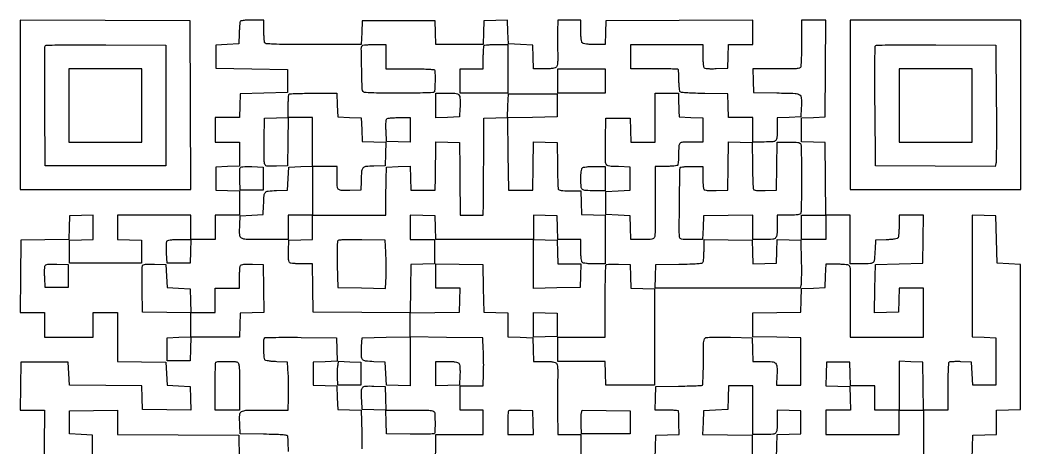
# Model space of a CAD drawing. Extents: x 156 to 936, y 100 to 969.
# Drawn here: x 156 to 936, y 636 to 969 of the extents above; entities that cross this region are included whole.
import ezdxf

# ---------------------------------------------------------------- set-up
doc = ezdxf.new("R2010")
doc.units = 0

msp = doc.modelspace()

# ---------------------------------------------------------------- linework, layer by layer
for points in [[(650.925929, 627.074071), (651.212964, 636.287036), (651.5, 645.5), (660.598013, 645.785515), (669.696026, 646.071029), (669.493394, 654.785515, 0.001366), (669.405205, 658.17911, 0.00201), (669.30758, 661.160432, 0.000931), (669.209468, 663.69987, 0.037765), (669.145381, 664.25, 0.329356), (668.818406, 664.550359, 0.006292), (666.387932, 664.779688, 0.012599), (663.437658, 664.945954, 0.007775), (659.962474, 665), (650.924948, 665), (651.212474, 674.25), (651.5, 683.5), (669, 683.742084, 0.00197), (675.779343, 683.862581, 0.003018), (681.653125, 684.025607, 0.001043), (686.718772, 684.207389, 0.08217), (687.5, 684.36732, 0.291259), (687.944969, 684.967386, 0.004339), (688.230962, 689.534053, 0.009251), (688.436076, 695.331753, 0.004215), (688.5, 702.913969, -0.001881), (688.543023, 714.347256, -0.024817), (688.784361, 718.565558, -0.08248), (689.360097, 720.634876, -0.226651), (690.5, 721.573909, -0.055697), (691.9099, 721.761141, -0.002407), (696.90625, 721.840752, -0.004079), (702.841839, 721.858324, -0.002894), (709.5, 721.785177), (726.5, 721.5), (726.787526, 712.25), (727.075052, 703), (735.415081, 703, -0.019903), (742.125125, 702.732789, -0.181612), (744.726631, 701.511512, -0.184882), (745.856005, 698.891162, -0.020757), (745.854679, 692.289244), (745.529607, 684.5), (755.014803, 684.5), (764.5, 684.5), (764.5, 703), (764.5, 721.5), (745.75, 721.772065), (727, 722.044131), (727, 731.5), (727, 740.955869), (745.75, 741.227935), (764.5, 741.5), (764.787036, 750.712964), (765.074071, 759.925929), (774.287036, 760.212964), (783.5, 760.5), (783.787526, 769.75), (784.075052, 779), (792.287526, 778.984687, -0.00935), (795.528724, 778.918025, -0.012388), (798.473433, 778.72919, -0.009786), (800.9046, 778.464648, -0.109735), (801.813523, 778.136411, -0.187083), (802.427377, 777.304599, -0.036226), (802.793234, 775.437012, -0.025722), (802.989874, 772.616033, -0.008179), (802.99747, 768.401724, 0.002366), (802.951722, 763.74442, 0.000698), (802.92536, 756.607069, 0.000701), (802.918172, 748.581411, 0.000754), (802.933947, 740.75), (803, 722), (831.5, 722), (860, 722), (860, 741), (860, 760), (850.537526, 760), (841.075052, 760), (840.787526, 750.75), (840.5, 741.5), (831.227796, 741.21218), (821.955591, 740.924361), (822.227796, 759.71218), (822.5, 778.5), (841, 779), (859.5, 779.5), (859.772065, 798.25), (860.044131, 817), (850.522065, 817), (841, 817), (840.984687, 808.75, -0.008579), (840.922928, 805.502124, -0.011582), (840.748704, 802.569165, -0.008725), (840.505619, 800.145071, -0.112667), (840.202843, 799.293967, -0.192561), (839.466763, 798.763838, -0.02067), (837.36687, 798.333008, -0.020911), (834.539342, 797.994333, -0.010674), (830.968156, 797.793967), (822.5, 797.5), (822.245668, 790.5, -0.009074), (821.810854, 782.52461, -0.165509), (820.832254, 780.214245, -0.199016), (818.706186, 779.189349, -0.014075), (811.980948, 779), (803, 779), (803, 798), (803, 817), (793.515573, 817), (784.031147, 817), (783.765573, 845.25), (783.5, 873.5), (774.25, 873.787526), (765, 874.075052), (765, 883.5), (765, 892.924948), (774.25, 893.212474), (783.5, 893.5), (783.762025, 931.25), (784.02405, 969), (774.512025, 969), (765, 969), (764.984687, 951.25, -0.004447), (764.917379, 944.351248, -0.006634), (764.724851, 938.321195, -0.003171), (764.461726, 933.219143, -0.127452), (764.12164, 932.162577, -0.18441), (763.277935, 931.532918, -0.039647), (761.456721, 931.169131, -0.026717), (758.663692, 930.988785, -0.00795), (754.386953, 931.009484, 0.002541), (750.313859, 931.073262, 0.001441), (745.382332, 931.1112, 0.001439), (740.412753, 931.120804, 0.002372), (736.212474, 931.096907), (726.924948, 931), (727.212474, 921.75), (727.5, 912.5), (745.736597, 912.227493, -0.004357), (759.967537, 911.890775, -0.130715), (763.373752, 910.865677, -0.250509), (764.826198, 908.37304, -0.019946), (764.800912, 900.479083), (764.5, 893.5), (755.25, 893.212474), (746, 892.924948), (746, 885.044262, -0.011491), (745.828717, 877.592092, -0.175559), (744.856224, 875.249844, -0.19511), (742.649006, 874.199102, -0.014732), (735.893011, 874), (727, 874), (727, 883.5), (727, 893), (717.537526, 893), (708.075052, 893), (707.787526, 902.25), (707.5, 911.5), (689.526014, 911.773986, -0.004695), (682.233048, 911.953667, -0.008573), (676.288094, 912.258131, -0.004484), (671.478146, 912.630605, -0.176591), (670.526014, 913.07401, -0.154699), (670.120682, 913.855586, -0.013159), (669.78949, 916.121377, -0.016445), (669.549785, 918.903703, -0.011983), (669.459483, 922.007207, 0.006822), (669.401821, 925.07934, 0.010178), (669.260117, 927.76239, 0.005587), (669.070995, 930.000627, 0.174213), (668.837688, 930.495645, 0.189524), (668.296296, 930.731461, 0.001282), (663.102, 930.906173, 0.004765), (657.119315, 931.034987, 0.002999), (650.128205, 931.076923), (632, 931.076923), (632, 940.538462), (632, 950), (660, 950), (688, 950), (688.015313, 941.75, 0.009158), (688.080961, 938.496014, 0.01219), (688.266784, 935.544105, 0.009524), (688.526866, 933.10652, 0.110447), (688.849883, 932.208654, 0.190691), (689.675579, 931.608404, 0.03736), (691.518036, 931.278743, 0.025891), (694.325344, 931.136581, 0.007874), (698.58457, 931.208654), (707.5, 931.5), (707.787526, 940.75), (708.075052, 950), (717.537526, 950), (727, 950), (727, 959.50819), (727, 969.016379), (669.75, 968.75819), (612.5, 968.5), (612.212474, 959.25), (611.924948, 950), (603.662474, 950, -0.011159), (600.152513, 950.078344, -0.02038), (597.298731, 950.322617, -0.021131), (595.138013, 950.689961, -0.144682), (594.2, 951.2, -0.144849), (593.689458, 952.139671, -0.021091), (593.322289, 954.306878, -0.020332), (593.07823, 957.171507, -0.011084), (593, 960.7), (593, 969), (584, 969), (575, 969), (574.874114, 960.25, 0.00318), (574.842131, 956.264977, 0.001862), (574.851957, 951.492533, 0.001862), (574.89735, 946.717686, 0.003165), (574.975462, 942.72458, -0.00977), (575.000288, 938.814653, -0.020936), (574.834299, 935.802749, -0.024523), (574.508902, 933.589189, -0.125079), (573.978903, 932.47458, -0.138222), (572.962049, 931.773872, -0.04395), (571.158273, 931.330886, -0.02907), (568.461633, 931.074326, -0.009183), (564.415081, 931), (556.075052, 931), (555.787526, 940.25), (555.5, 949.5), (546, 950), (536.5, 950.5), (536.211984, 959.787023), (535.923969, 969.074046), (526.711984, 968.787023), (517.5, 968.5), (517.212474, 959.25), (516.924948, 950), (498.5, 950), (480.075052, 950), (479.787526, 959.25), (479.5, 968.5), (451, 968.5), (422.5, 968.5), (422.212474, 959.25), (421.924948, 950), (384.569463, 950, -0.001055), (362.90891, 950.045696, -0.009356), (353.362355, 950.264648, -0.013167), (347.84739, 950.640105, -0.284872), (346.606989, 951.581787, -0.06844), (346.368926, 952.599719, -0.007317), (346.178303, 955.0249, -0.008902), (346.044385, 957.933927, -0.00705), (346, 961.081787), (346, 969), (336.968615, 969, 0.008016), (332.790152, 968.933009, 0.024764), (329.976619, 968.702973, 0.032567), (328.124042, 968.334747, 0.245965), (327.488341, 967.75, 0.062379), (327.299299, 966.905307, 0.004511), (327.092081, 964.517187, 0.006263), (326.905777, 961.655284, 0.004694), (326.769726, 958.5), (326.5, 950.5), (317.5, 950), (308.5, 949.5), (308.5, 940.5), (308.5, 931.5), (336.5, 931), (364.5, 930.5), (364.5, 921.5), (364.5, 912.5), (346, 912), (327.5, 911.5), (327.212474, 902.25), (326.924948, 893), (317.462474, 893), (308, 893), (308, 883.5), (308, 874), (317.5, 874), (327, 874), (327, 864.537526), (327, 855.075052), (317.75, 854.787526), (308.5, 854.5), (308.5, 845.5), (308.5, 836.5), (317.75, 836.212474), (327, 835.924948), (327, 826.462474), (327, 817), (317.5, 817), (308, 817), (308, 807.5), (308, 798), (298.5, 798), (289, 798), (289, 807.5), (289, 817), (260.5, 817), (232, 817), (232, 807.537526), (232, 798.075052), (241.25, 797.787526), (250.5, 797.5), (250.5, 788.5), (250.5, 779.5), (222.5, 779.5), (194.5, 779.5), (194.5, 788.5), (194.5, 797.5), (203.75, 797.787526), (213, 798.075052), (213, 807.575052), (213, 817.075052), (203.75, 816.787526), (194.5, 816.5), (194.212764, 807.271928), (193.925529, 798.043857), (175.212764, 797.771928), (156.5, 797.5), (156.234427, 769.25), (155.968853, 741), (165.484427, 741), (175, 741), (175, 731.5), (175, 722), (194, 722), (213, 722), (213, 731.5), (213, 741), (222.5, 741), (232, 741), (232, 722.022065), (232, 703.044131), (250.75, 702.772065), (269.5, 702.5), (270, 693.5), (270.5, 684.5), (279.5, 684), (288.5, 683.5), (288.78782, 674.227796), (289.075639, 664.955591), (270.28782, 665.227796), (251.5, 665.5), (251.212679, 674.73449), (250.925359, 683.96898), (222.712679, 684.23449), (194.5, 684.5), (194, 693.5), (193.5, 702.5), (175, 702.5), (156.5, 702.5), (156.227935, 683.75), (155.955869, 665), (165.493508, 665), (175.031147, 665), (174.765573, 636.75), (174.5, 608.5)], [(479.841272, 630.679234, 0.01072), (480, 638.081787), (480, 646), (498.5, 646), (517, 646), (517, 655.5), (517, 665), (508, 665), (499, 665), (499, 674.5), (499, 684), (507.93138, 684), (516.86276, 684), (517.18138, 693.511208, 0.006743), (517.267616, 697.822257, 0.004047), (517.25953, 702.942394, 0.004052), (517.168963, 708.036597, 0.007047), (517, 712.261208), (516.5, 721.5), (488.25, 721.765573), (460, 722.031147), (460, 702.978047), (460, 683.924948), (450.75, 684.212474), (441.5, 684.5), (441, 693.5), (440.5, 702.5), (431.759315, 702.788797, -0.017722), (425.222155, 703.237089, -0.198326), (422.97509, 704.45151, -0.170867), (422.062458, 706.988791, -0.012477), (422.199088, 714.520917), (422.5, 721.5), (441.25, 721.772065), (460, 722.044131), (460, 731.51004), (460, 740.97595), (422.25, 741.237975), (384.5, 741.5), (384.227935, 760.25), (383.955869, 779), (375.727935, 779.015313, -0.009194), (372.482278, 779.081043, -0.012228), (369.537108, 779.267102, -0.009573), (367.105189, 779.527555, -0.110318), (366.206902, 779.850966, -0.187221), (365.610638, 780.659703, -0.039341), (365.278749, 782.4185, -0.027159), (365.135766, 785.085459, -0.008519), (365.206902, 789.085653), (365.5, 797.5), (374.75, 797.787526), (384, 798.075052), (384, 807.537526), (384, 817), (374.5, 817), (365, 817), (365, 807.5), (365, 798), (346.519052, 798, -0.004239), (332.063884, 798.122541, -0.13093), (328.637957, 799.097794, -0.25447), (327.172345, 801.572324, -0.019865), (327.199088, 809.520917), (327.5, 816.5), (336.5, 817), (345.5, 817.5), (345.754332, 824.5, -0.009206), (346.18527, 832.366323, -0.159803), (347.149036, 834.710509, -0.195196), (349.253839, 835.801646, -0.014923), (355.759315, 836.211203), (364.5, 836.5), (365, 845.5), (365.5, 854.5), (374.75, 854.787526), (384, 855.075052), (384, 874.037526), (384, 893), (374.522065, 893), (365.044131, 893), (364.772065, 874.25), (364.5, 855.5), (355.778718, 855.211486, -0.004505), (350.265894, 855.078822, -0.057031), (348.202863, 855.283497, -0.170684), (347.151621, 855.929372, -0.113636), (346.523647, 857.211486, -0.050753), (346.322313, 858.77914, -0.00287), (346.221585, 863.674624, -0.004378), (346.186102, 869.512903, -0.003195), (346.244929, 876), (346.5, 892.5), (355.75, 892.787526), (365, 893.075052), (365, 901.870859, -0.007069), (365.048335, 905.289663, -0.010516), (365.195833, 908.278732, -0.005912), (365.400837, 910.768224, -0.174595), (365.666667, 911.333333, -0.18811), (366.28175, 911.603249, -0.001627), (371.511893, 911.804167, -0.005378), (377.567876, 911.951878, -0.003407), (384.629141, 912), (402.924948, 912), (403.212474, 902.75), (403.5, 893.5), (412.712964, 893.212964), (421.925929, 892.925929), (422.212964, 883.712964), (422.5, 874.5), (431.787023, 874.211984), (441.074046, 873.923969), (440.787023, 864.711984), (440.5, 855.5), (431.759315, 855.211203, 0.014923), (425.253839, 854.801646, 0.195196), (423.149036, 853.710509, 0.159803), (422.18527, 851.366323, 0.009206), (421.754332, 843.5), (421.5, 836.5), (413.085653, 836.206902, -0.014037), (406.832223, 836.164708, -0.144647), (404.399287, 836.94036, -0.216518), (403.275426, 838.779962, -0.03655), (403.068925, 843, 0.003257), (403.104177, 844.996171, 0.002182), (403.119659, 847.279688, 0.002197), (403.115285, 849.492173, 0.00433), (403.088861, 851.25), (403, 855), (393.5, 855), (384, 855), (384, 836), (384, 817), (412.5, 817), (441, 817), (441.050092, 826.25, -0.001257), (441.083617, 830.478044, -0.000722), (441.144193, 835.573437, -0.000722), (441.219838, 840.692564, -0.001205), (441.300092, 845), (441.5, 854.5), (450.711984, 854.787023), (459.923969, 855.074046), (460.211984, 845.787023), (460.5, 836.5), (470, 836.5), (479.5, 836.5), (479.670976, 846, 0.000734), (479.742215, 850.310027, 0.000438), (479.814941, 855.437586, 0.000439), (479.878422, 860.54497, 0.000761), (479.920976, 864.787526), (480, 874.075052), (489.25, 873.787526), (498.5, 873.5), (498.635579, 854, 0.000243), (498.695882, 845.89259, 0.000232), (498.764943, 837.657812, 0.000229), (498.832643, 830.384642, 0.000827), (498.885579, 825.75), (499, 817), (508, 817), (517, 817), (517.071905, 825.75, 0.00034), (517.110108, 830.818821, 0.000058), (517.175003, 840.448437, 0.000064), (517.248447, 851.755624, 0.000057), (517.321905, 863.5), (517.5, 892.5), (526.712964, 892.787036), (535.925929, 893.074071), (536.212964, 902.287036), (536.5, 911.5), (555.5, 911.5), (574.5, 911.5), (574.5, 902.5), (574.5, 893.5), (555.234463, 893.228353), (535.968927, 892.956706), (536.234463, 864.728353), (536.5, 836.5), (546, 836.5), (555.5, 836.5), (555.772202, 855.287232), (556.044404, 874.074464), (565.272202, 873.787232), (574.5, 873.5), (574.713981, 856.065056, 0.002611), (574.832549, 849.288609, 0.003897), (575.013341, 843.365328, 0.001701), (575.224165, 838.313702, 0.080497), (575.432596, 837.315056, 0.22778), (576.090953, 836.693727, 0.040882), (577.781412, 836.303559, 0.027872), (580.414241, 836.067597, 0.008414), (584.431089, 836), (592.924948, 836), (593.212474, 826.75), (593.5, 817.5), (602.75, 817.212474), (612, 816.924948), (612, 797.962474), (612, 779), (603.7, 779, -0.011084), (600.171507, 779.07823, -0.020332), (597.306878, 779.322289, -0.021091), (595.139671, 779.689458, -0.144849), (594.2, 780.2, -0.144849), (593.689458, 781.139671, -0.021091), (593.322289, 783.306878, -0.020332), (593.07823, 786.171507, -0.011084), (593, 789.7), (593, 798), (584.037526, 798), (575.075052, 798), (574.787526, 807.25), (574.5, 816.5), (565.25, 816.787526), (556, 817.075052), (556, 807.575052), (556, 798.075052), (565.25, 797.787526), (574.5, 797.5), (574.787526, 788.25), (575.075052, 779), (584.075052, 779), (593.075052, 779), (592.787526, 769.75), (592.5, 760.5), (574.25, 760.227441), (556, 759.954883), (556, 778.977441), (556, 798), (518.037526, 798), (480.075052, 798), (479.787526, 807.25), (479.5, 816.5), (469.75, 816.786212), (460, 817.072424), (460, 807.536212), (460, 798), (469.5, 798), (479, 798), (479, 788.537526), (479, 779.075052), (469.75, 778.787526), (460.5, 778.5), (460.227855, 759.72833), (459.95571, 740.956659), (479.227855, 741.22833), (498.5, 741.5), (498.787526, 750.75), (499.075052, 760), (489.537526, 760), (480, 760), (480, 769.498329), (480, 778.996657), (498.25, 778.748329), (516.5, 778.5), (517, 760), (517.5, 741.5), (526.75, 741.212474), (536, 740.924948), (536, 731.498686), (536, 722.072424), (545.75, 721.786212), (555.5, 721.5), (555.787526, 712.25), (556.075052, 703), (564.415081, 703, -0.009183), (568.461633, 702.925674, -0.02907), (571.158273, 702.669114, -0.04395), (572.962049, 702.226128, -0.138222), (573.978903, 701.52542, -0.125079), (574.508902, 700.410811, -0.024523), (574.834299, 698.197251, -0.020936), (575.000288, 695.185347, -0.00977), (574.975462, 691.27542, 0.00426), (574.895928, 686.696756, 0.001275), (574.851957, 679.716842, 0.001278), (574.8426, 671.88072, 0.001384), (574.874114, 664.25), (575, 646), (584, 646), (593, 646), (593, 636.515573), (593, 627.031147)], [(897.925929, 627.074071), (898.212964, 636.287036), (898.5, 645.5), (907.75, 645.787526), (917, 646.075052), (917, 655.5), (917, 664.924948), (926.25, 665.212474), (935.5, 665.5), (935.5, 722), (935.5, 778.5), (926.5, 779), (917.5, 779.5), (917, 798), (916.5, 816.5), (907.25, 816.787526), (898, 817.075052), (897.934673, 798.287526, 0.000334), (897.912306, 790.324769, 0.000286), (897.899137, 781.934461, 0.000288), (897.89591, 774.307057, 0.000821), (897.905435, 769, -0.000213), (897.921309, 763.726609, -0.000077), (897.939511, 756.234461, -0.000076), (897.956923, 748.030004, -0.000091), (897.970762, 740.287526), (898, 722.075052), (907.25, 721.787526), (916.5, 721.5), (916.5, 703), (916.5, 684.5), (907.5, 684.5), (898.5, 684.5), (898, 693.5), (897.5, 702.5), (889.092979, 702.792979, 0.009965), (885.808838, 702.841934, 0.014292), (882.899759, 702.744134, 0.010057), (880.513427, 702.547291, 0.172425), (879.815278, 702.215278, 0.184345), (879.464602, 701.431704, 0.002682), (879.20156, 696.262247, 0.006947), (879.01005, 690.20032, 0.004478), (878.948685, 683.172298), (878.952773, 665), (869.498452, 665), (860.044131, 665), (859.772065, 683.75), (859.5, 702.5), (850.25, 702.787526), (841, 703.075052), (841, 684.037526), (841, 665), (831.5, 665), (822, 665), (822, 674.5), (822, 684), (812.537526, 684), (803.075052, 684), (802.787526, 693.25), (802.5, 702.5), (793.5, 702.5), (784.5, 702.5), (784.212977, 693.288016), (783.925954, 684.076031), (793.212977, 683.788016), (802.5, 683.5), (802.787526, 674.25), (803.075052, 665), (793.537526, 665), (784, 665), (784, 655.5), (784, 646), (812.5, 646), (841, 646), (841, 655.5), (841, 665), (850.5, 665), (860, 665), (860, 646), (860, 627)], [(365.152206, 632.751272, 0.003741), (364.9721, 638.67261, 0.001575), (364.764363, 643.731608, 0.080729), (364.564, 644.693813, 0.273987), (363.741737, 645.344641, 0.013299), (360.137342, 645.735789, 0.013309), (354.68811, 646.035164, 0.003339), (345.790101, 646.227286), (327.5, 646.5), (327.199088, 653.479083, -0.019796), (327.171254, 661.427442, -0.254126), (328.633298, 663.901136, -0.1313), (332.050976, 664.877139, -0.004266), (346.450432, 665), (364.86276, 665), (365.18138, 674.25, 0.007), (365.267784, 678.478127, 0.004027), (365.25953, 683.573437, 0.004022), (365.168824, 688.692462, 0.006705), (365, 693), (364.5, 702.5), (356.031844, 702.793967, -0.010674), (352.460658, 702.994333, -0.020911), (349.63313, 703.333008, -0.02067), (347.533237, 703.763838, -0.192561), (346.797157, 704.293967, -0.133487), (346.174158, 706.302495, -0.007155), (346.032464, 713.03205, -0.00565), (346.06372, 719.888632, -0.194794), (346.682165, 721.348832, -0.194259), (347.327655, 721.623004, -0.000793), (355.261996, 721.752621, -0.003757), (364.314551, 721.81811, -0.002338), (374.932165, 721.765499), (402.5, 721.5), (402.787023, 712.288016), (403.074046, 703.076031), (393.787023, 702.788016), (384.5, 702.5), (384.5, 693.5), (384.5, 684.5), (393.712964, 684.212964), (402.925929, 683.925929), (403.212964, 674.712964), (403.5, 665.5), (412.705707, 665.21306), (421.911414, 664.926121), (422.205707, 647.607119, -0.001862), (422.295306, 640.853442, -0.002713), (422.319809, 634.899039, -0.001344)], [(745.5, 627.5), (745.787036, 636.712964), (746.074071, 645.925929), (755.287036, 646.212964), (764.5, 646.5), (764.5, 655.5), (764.5, 664.5), (755.25, 664.787526), (746, 665.075052), (746, 657.119313, -0.01133), (745.829774, 649.607881, -0.174856), (744.858669, 647.255648, -0.19591), (742.651936, 646.200175, -0.014805), (735.893011, 646), (727, 646), (727, 665), (727, 684), (717.537526, 684), (708.075052, 684), (707.787526, 674.75), (707.5, 665.5), (698, 665), (688.5, 664.5), (688.212762, 655.271723), (687.925523, 646.043446), (707.212762, 645.771723), (726.5, 645.5), (726.5, 636.5), (726.5, 627.5)], [(212.5, 627.5), (212.5, 636.5), (212.5, 645.5), (203.5, 646), (194.5, 646.5), (194.5, 655.5), (194.5, 664.5), (213.25, 664.772065), (232, 665.044131), (232, 655.531857), (232, 646.019583), (279.25, 645.759792), (326.5, 645.5), (326.772714, 627.209899, 0.003339)]]:
    msp.add_lwpolyline(points, format="xyb")
for points in [[(156, 903.007138), (156, 837), (222.50719, 837), (289.014379, 837), (288.75719, 902.75), (288.5, 968.5), (222.25, 968.757138), (156, 969.014276)], [(803, 903), (803, 837), (869.5, 837), (936, 837), (936, 903), (936, 969), (869.5, 969), (803, 969)], [(194, 902.5), (194, 874), (222.5, 874), (251, 874), (251, 902.5), (251, 931), (222.5, 931), (194, 931)], [(612, 921.5), (612, 912), (593.5, 912), (575, 912), (575, 921.5), (575, 931), (593.5, 931), (612, 931)], [(841, 902.5), (841, 874), (869.5, 874), (898, 874), (898, 902.5), (898, 931), (869.5, 931), (841, 931)], [(784, 807.5), (784, 798), (774.5, 798), (765, 798), (765, 807.5), (765, 817), (774.5, 817), (784, 817)], [(574.5, 731.5), (574.5, 722.5), (565.25, 722.212474), (556, 721.924948), (556, 731.5), (556, 741.075052), (565.25, 740.787526), (574.5, 740.5)]]:
    msp.add_lwpolyline(points, close=True)
for points in [[(269.5, 902.5), (269.5, 855.5), (222.5, 855.5), (175.5, 855.5), (175.239372, 901.5, -0.000997), (175.174287, 919.225103, -0.001596), (175.197198, 934.357597, -0.000282), (175.267665, 947.72814, -0.090314), (175.461789, 948.759906, -0.301449), (176.45055, 949.464468, -0.003096), (185.402033, 949.70934, -0.005599), (198.68089, 949.841585, -0.001079), (222.722417, 949.759906), (269.5, 949.5)], [(441, 940.5), (441, 931), (460, 931, -0.002956), (469.443647, 930.944173, -0.013356), (474.951919, 930.731817, -0.013964), (478.491106, 930.401117, -0.349398), (479.131922, 929.75, -0.023036), (479.406053, 925.115784, -0.012544), (479.337265, 919.414747, -0.005444), (479.067704, 913.80781, -0.223236), (478.500625, 912.765313, -0.151579), (477.636932, 912.467098, -0.001114), (469.972089, 912.241942, -0.004063), (461.151493, 912.074218, -0.002578), (450.872445, 912.015313, -0.002168), (437.694204, 912.064884, -0.009166), (429.799652, 912.273587, -0.007877), (424.502152, 912.594563, -0.216055), (423.307607, 913.25, -0.155334), (422.586611, 915.319878, -0.001557), (422.209804, 931.105876, -0.001664), (421.93577, 946.832318, -0.142878), (422.563487, 949.102725, -0.225632), (423.1158, 949.459387, -0.008836), (425.58155, 949.736425, -0.014181), (428.592519, 949.935002, -0.009374), (432.059017, 950), (441, 950)], [(536, 931), (536, 912), (517.5, 912), (499, 912), (499, 921.5), (499, 931), (508, 931), (517, 931), (517, 939.833333, -0.007039), (517.048334, 943.266524, -0.010477), (517.195833, 946.267708, -0.005871), (517.400808, 948.76784, -0.174709), (517.666667, 949.333333, -0.174709), (518.23216, 949.599192, -0.005871), (520.732292, 949.804167, -0.010477), (523.733476, 949.951666, -0.007039), (527.166667, 950), (536, 950)], [(916.777529, 904.5, -0.001169), (916.844214, 887.089041, -0.00181), (916.812248, 872.054912, -0.000538), (916.723164, 858.995066, -0.057675), (916.505999, 857.240125), (915.956939, 854.980251), (869.22847, 855.240125), (822.5, 855.5), (822.239372, 901.5, -0.000997), (822.174287, 919.225103, -0.001596), (822.197198, 934.357597, -0.000282), (822.267665, 947.72814, -0.090314), (822.461789, 948.759906, -0.301449), (823.45055, 949.464468, -0.003096), (832.402033, 949.70934, -0.005599), (845.68089, 949.841585, -0.001079), (869.722417, 949.759906), (916.5, 949.5)], [(498.571905, 909.569529, -0.045152), (498.785429, 908.208916, -0.009995), (498.892684, 905.849772, -0.01031), (498.905907, 903.108614, -0.00977), (498.80731, 900.319529), (498.432704, 893.5), (489.216352, 893.212474), (480, 892.924948), (480, 902.462474), (480, 912), (488.980948, 912, -0.004493), (494.693108, 911.948668, -0.057618), (496.809352, 911.665363, -0.167009), (497.897667, 910.953652, -0.104067)], [(669.137941, 907.25, -0.000312), (669.198893, 905.104951, -0.000191), (669.268279, 902.573438, -0.000191), (669.335097, 900.065661, -0.00034), (669.387941, 898), (669.5, 893.5), (678.75, 893.212474), (688, 892.924948), (688, 883.462474), (688, 874), (679.067388, 874, 0.012772), (672.363179, 873.828715, 0.19003), (670.266596, 872.87562, 0.180892), (669.331718, 870.728377, 0.011373), (669.121359, 863.712984, -0.008028), (669.059177, 861.043144, -0.010899), (668.91187, 858.636778, -0.008024), (668.714093, 856.64523, -0.110077), (668.477123, 855.962984, -0.220355), (667.899253, 855.581532, -0.010874), (665.577255, 855.282877, -0.015892), (662.718594, 855.069834, -0.010652), (659.440983, 855), (651, 855), (650.938571, 845.75, 0.001634), (650.922616, 841.018793, 0.00054), (650.9294, 834.069286, 0.000538), (650.953528, 826.363016, 0.00061), (650.993614, 818.97523, -0.003575), (650.990166, 812.135435, -0.00517), (650.881402, 806.091574, -0.002777), (650.708495, 800.991004, -0.081925), (650.448055, 799.72523, -0.171859), (649.68672, 798.833715, -0.086284), (648.278651, 798.317395, -0.038531), (645.784361, 798.061341, -0.006319), (640.930537, 798), (632.075052, 798), (631.787526, 807.25), (631.5, 816.5), (622, 817), (612.5, 817.5), (612.5, 826.5), (612.5, 835.5), (622, 836), (631.5, 836.5), (631.5, 845.5), (631.5, 854.5), (622.259666, 854.787398, -0.00489), (616.638586, 855.017269, -0.049911), (614.335649, 855.366243, -0.13999), (613.15054, 856.057919, -0.131433), (612.47415, 857.287398, -0.054074), (612.269145, 858.813387, -0.002906), (612.172986, 863.696923, -0.004518), (612.144811, 869.518327, -0.003277), (612.214485, 876), (612.5, 892.5), (622, 892.5), (631.5, 892.5), (631.787526, 883.25), (632.075052, 874), (641.537526, 874), (651, 874), (651, 893), (651, 912), (660, 912), (669, 912)], [(460, 883.462474), (460, 873.924948), (450.75, 874.212474), (441.5, 874.5), (441.205027, 882.411609, -0.006569), (441.129541, 885.539392, -0.008656), (441.147568, 888.392336, -0.006579), (441.235027, 890.7687, -0.079281), (441.423642, 891.661609, -0.228749), (442.106941, 892.304101, -0.041413), (443.854544, 892.698735, -0.027242), (446.620517, 892.933967, -0.007593), (450.968615, 893), (460, 893)], [(726.7261, 856.033473, 0.002617), (726.849525, 849.244387, 0.003904), (727.034876, 843.309211, 0.001709), (727.249818, 838.248239, 0.080308), (727.459747, 837.244302, 0.230735), (728.132566, 836.61643, 0.046619), (729.779803, 836.275393, 0.028627), (732.436735, 836.132465, 0.00737), (736.733647, 836.210829), (745.5, 836.5), (745.772065, 855.25), (746.044131, 874), (754.915076, 874, -0.006755), (759.580732, 873.936965, -0.034601), (762.157648, 873.688316, -0.069982), (763.654681, 873.216846, -0.192203), (764.393011, 872.418213, -0.084899), (764.637697, 871.192355, -0.001269), (764.821697, 863.8585, -0.003401), (764.95607, 855.324475, -0.002236), (765, 845.5, -0.002236), (764.95607, 835.675525, -0.003401), (764.821697, 827.1415, -0.001269), (764.637697, 819.807645, -0.084899), (764.393011, 818.581787, -0.192406), (763.653872, 817.782907, -0.06988), (762.154102, 817.311531, -0.034532), (759.571713, 817.062976, -0.00673), (754.893011, 817), (746, 817), (745.986345, 809.75, -0.010923), (745.798822, 801.848592, -0.167696), (744.807493, 799.351215, -0.201044), (742.553316, 798.223622, -0.016759), (735.883369, 798), (727, 798), (727, 807.521593), (727, 817.043186), (707.75, 816.771593), (688.5, 816.5), (688.212474, 807.25), (687.924948, 798), (678.962474, 798, -0.005272), (673.858763, 798.053817, -0.042433), (671.527351, 798.301652, -0.121167), (670.372849, 798.83376, -0.213063), (669.898276, 799.75, -0.016236), (669.696914, 807.615927, -0.001207), (669.896419, 829.090003, -0.000194), (670.183749, 852.850817, -0.136105), (670.533944, 854.054923, -0.221172), (671.103287, 854.429475, -0.010554), (673.425996, 854.722384, -0.015631), (676.282175, 854.931476, -0.010455), (679.559017, 855), (688, 855), (688.015313, 846.75, 0.009158), (688.080961, 843.496014, 0.01219), (688.266784, 840.544105, 0.009524), (688.526866, 838.10652, 0.110447), (688.849883, 837.208654, 0.190691), (689.675579, 836.608404, 0.03736), (691.518036, 836.278743, 0.025891), (694.325344, 836.136581, 0.007874), (698.58457, 836.208654), (707.5, 836.5), (707.772202, 855.287232), (708.044404, 874.074464), (717.272202, 873.787232), (726.5, 873.5)], [(345.5, 845.5), (345.5, 836.5), (336.5, 836.5), (327.5, 836.5), (327.205027, 844.411609, -0.006757), (327.130652, 847.542211, -0.008847), (327.151984, 850.403842, -0.006825), (327.2445, 852.787219, -0.078651), (327.438673, 853.700781, -0.222283), (328.127059, 854.364206, -0.05328), (329.715903, 854.724548, -0.030281), (332.338027, 854.871594, -0.007113), (336.733647, 854.789171), (345.5, 854.5)], [(612, 845.5), (612, 836), (604.081787, 836, -0.01065), (596.689481, 836.157481, -0.159949), (594.309746, 837.052708, -0.206765), (593.227098, 839.102218, -0.019554), (593, 844.906989, -0.012415), (593.08019, 848.136184, -0.021121), (593.327993, 850.825282, -0.021703), (593.698102, 852.888147, -0.142062), (594.2, 853.8, -0.144849), (595.139671, 854.310542, -0.021091), (597.306878, 854.677711, -0.020332), (600.171507, 854.92177, -0.011084), (603.7, 855), (612, 855)], [(288.787526, 788.75), (288.5, 779.5), (279.5, 779.5), (270.5, 779.5), (270.205027, 787.411609, -0.006569), (270.129541, 790.539392, -0.008656), (270.147568, 793.392336, -0.006579), (270.235027, 795.7687, -0.079281), (270.423642, 796.661609, -0.22904), (271.108114, 797.304492, -0.041271), (272.861635, 797.698947, -0.027152), (275.637843, 797.934049, -0.007548), (280.006141, 798), (289.075052, 798)], [(403.452769, 796.737514, 0.086983), (403.25858, 795.743239, 0.001811), (403.178988, 790.683591, 0.004168), (403.156623, 784.752302, 0.002788), (403.225464, 777.964868), (403.5, 760.5), (422.180868, 760.228189), (440.861736, 759.956378), (441.180868, 769.489397, 0.006729), (441.267294, 773.808865, 0.004046), (441.25938, 778.935987, 0.004051), (441.168932, 784.035103, 0.007057), (441, 788.261208), (440.5, 797.5), (422.227305, 797.772646, 0.00296), (412.887666, 797.856704, 0.014541), (407.616533, 797.719625, 0.018118), (404.318377, 797.417629, 0.27591)], [(726.788016, 788.212977), (727.076031, 778.925954), (736.288016, 779.212977), (745.5, 779.5), (745.788016, 788.787023), (746.076031, 798.074046), (755.288016, 797.787023), (764.5, 797.5), (764.785515, 781, -0.003332), (764.854498, 774.515656, -0.004581), (764.824256, 768.685937, -0.002978), (764.724981, 763.797256, -0.053901), (764.516463, 762.25), (763.961896, 760), (707.443422, 760), (650.924948, 760), (651.212474, 769.25), (651.5, 778.5), (669.439092, 778.746941, 0.003594), (678.020569, 778.926772, 0.012939), (683.486153, 779.222298, 0.012751), (687.180547, 779.613117, 0.222097), (688.17378, 780.246941, 0.111517), (688.487737, 781.124466, 0.009135), (688.740167, 783.561833, 0.011895), (688.920786, 786.512367, 0.008875), (688.984687, 789.772065), (689, 798.044131), (707.75, 797.772065), (726.5, 797.5)], [(193.5, 769.5), (193.5, 760.5), (184.5, 760.5), (175.5, 760.5), (175.205027, 768.411609, -0.006757), (175.130652, 771.542211, -0.008847), (175.151984, 774.403842, -0.006825), (175.2445, 776.787219, -0.078651), (175.438673, 777.700781, -0.222283), (176.127059, 778.364206, -0.05328), (177.715903, 778.724548, -0.030281), (180.338027, 778.871594, -0.007113), (184.733647, 778.789171), (193.5, 778.5)], [(270, 769.5), (270.5, 760.5), (279.5, 760), (288.5, 759.5), (288.787526, 750.25), (289.075052, 741), (298.537526, 741), (308, 741), (308, 750.5), (308, 760), (317.5, 760), (327, 760), (327.015313, 768.25, -0.00917), (327.081041, 771.504112, -0.012203), (327.267102, 774.45641, -0.00954), (327.527533, 776.894283, -0.110402), (327.850966, 777.793098, -0.187221), (328.659703, 778.389362, -0.039341), (330.4185, 778.721251, -0.027159), (333.085459, 778.864234, -0.008519), (337.085653, 778.793098), (345.5, 778.5), (345.771926, 759.787816), (346.043852, 741.075632), (336.771926, 740.787816), (327.5, 740.5), (327.212474, 731.25), (326.924948, 722), (308, 722), (289.075052, 722), (288.787526, 712.75), (288.5, 703.5), (279.5, 703.5), (270.5, 703.5), (270.5, 712.5), (270.5, 721.5), (279.75, 721.787526), (289, 722.075052), (289, 731.515461), (289, 740.955869), (270.25, 741.227935), (251.5, 741.5), (251.225464, 758.964868, -0.002823), (251.157086, 765.753462, -0.004215), (251.180851, 771.688445, -0.00185), (251.262501, 776.748662, -0.086861), (251.45911, 777.754039, -0.230482), (252.132433, 778.382988, -0.046818), (253.777796, 778.724608, -0.028677), (256.433667, 778.867661, -0.007362), (260.733647, 778.789171), (269.5, 778.5)], [(631.787036, 769.287036), (632.074071, 760.074071), (641.287036, 759.787036), (650.5, 759.5), (650.5, 722), (650.5, 684.5), (631.5, 684.5), (612.5, 684.5), (612.212474, 693.75), (611.924948, 703), (593.462474, 703), (575, 703), (575, 712.5), (575, 722), (593.5, 722), (612, 722), (612, 749.833333, -0.002358), (612.05057, 760.554062, -0.003787), (612.206073, 769.696698, -0.000813), (612.415993, 777.705109, -0.191689), (612.701526, 778.368192, -0.181254), (613.294584, 778.637876, -0.006365), (615.854968, 778.779968, -0.011094), (618.933373, 778.843152, -0.007452), (622.451526, 778.784859), (631.5, 778.5)], [(325.418213, 702.393011, -0.24904), (326.288503, 701.393178, -0.036273), (326.72025, 698.640441, -0.018295), (326.948927, 693.723448, -0.002472), (327, 683.393011), (327, 665), (317.5, 665), (308, 665), (308, 683.333333, -0.0034), (308.048122, 690.408987, -0.005368), (308.195833, 696.477083, -0.001621), (308.396742, 701.718151, -0.188134), (308.666667, 702.333333, -0.192867), (309.981803, 702.896108, -0.004931), (316.550861, 702.984299, -0.008182), (322.871554, 702.903379, -0.084511)], [(421.5, 693.5), (421.5, 684.5), (412.5, 684.5), (403.5, 684.5), (403.375659, 691, -0.007637), (403.36528, 693.692954, -0.007434), (403.436698, 696.409307, -0.007363), (403.570077, 698.793782, -0.02732), (403.758059, 700.287002), (404.264801, 703.074004), (412.8824, 702.787002), (421.5, 702.5)], [(497.921326, 701.594796, -0.126804), (498.405224, 700.568167, -0.023545), (498.701133, 698.485252, -0.021342), (498.842502, 695.735348, -0.01153), (498.793771, 692.344796), (498.5, 684.5), (489.25, 684.212474), (480, 683.924948), (480, 693.462474), (480, 703), (488.377555, 703, -0.009406), (492.342652, 702.9254, -0.027148), (495.078343, 702.673265, -0.03848), (496.939147, 702.251072, -0.145524)], [(440.787526, 674.25), (441.075052, 665), (460.037526, 665, -0.001474), (472.688939, 664.962698, -0.027864), (476.644826, 664.718663, -0.12367), (478.401415, 664.05062, -0.230177), (479.126914, 662.75, -0.008227), (479.335069, 657.534756, -0.009015), (479.362446, 652.472155, -0.004786), (479.263168, 647.999615, -0.131108), (478.926619, 646.881997, -0.247599), (478.275677, 646.498727, -0.003058), (473.272134, 646.295532, -0.007898), (467.249252, 646.183025, -0.004428), (459.926619, 646.226758), (441.5, 646.5), (441.212964, 655.712964), (440.925929, 664.925929), (431.729601, 665.212964), (422.533273, 665.5), (422.259885, 672.5, -0.011098), (422.128956, 680.274151, -0.17557), (423.028905, 682.717148, -0.211859), (425.217525, 683.78167, -0.017058), (431.778718, 683.788514), (440.5, 683.5)], [(536.701526, 664.368192, 0.173314), (536.422123, 663.778046, 0.00638), (536.206073, 661.277948, 0.010957), (536.050882, 658.268964, 0.007405), (536, 654.833333), (536, 646), (546.037526, 646), (556.075052, 646), (555.787526, 655.25), (555.5, 664.5), (546.451526, 664.784859, 0.007452), (542.933373, 664.843152, 0.011094), (539.854968, 664.779968, 0.006365), (537.294584, 664.637876, 0.181254)], [(631.5, 655.5), (631.5, 646.5), (612.5, 646.5), (593.5, 646.5), (593.199088, 653.479083, -0.008706), (593.126144, 656.319157, -0.009468), (593.155616, 659.081597, -0.00902), (593.268205, 661.443002, -0.045086), (593.473655, 662.751058), (594.049135, 665.04395), (612.774567, 664.771975), (631.5, 664.5)]]:
    msp.add_lwpolyline(points, format="xyb", close=True)

doc.saveas('drawing.dxf')
